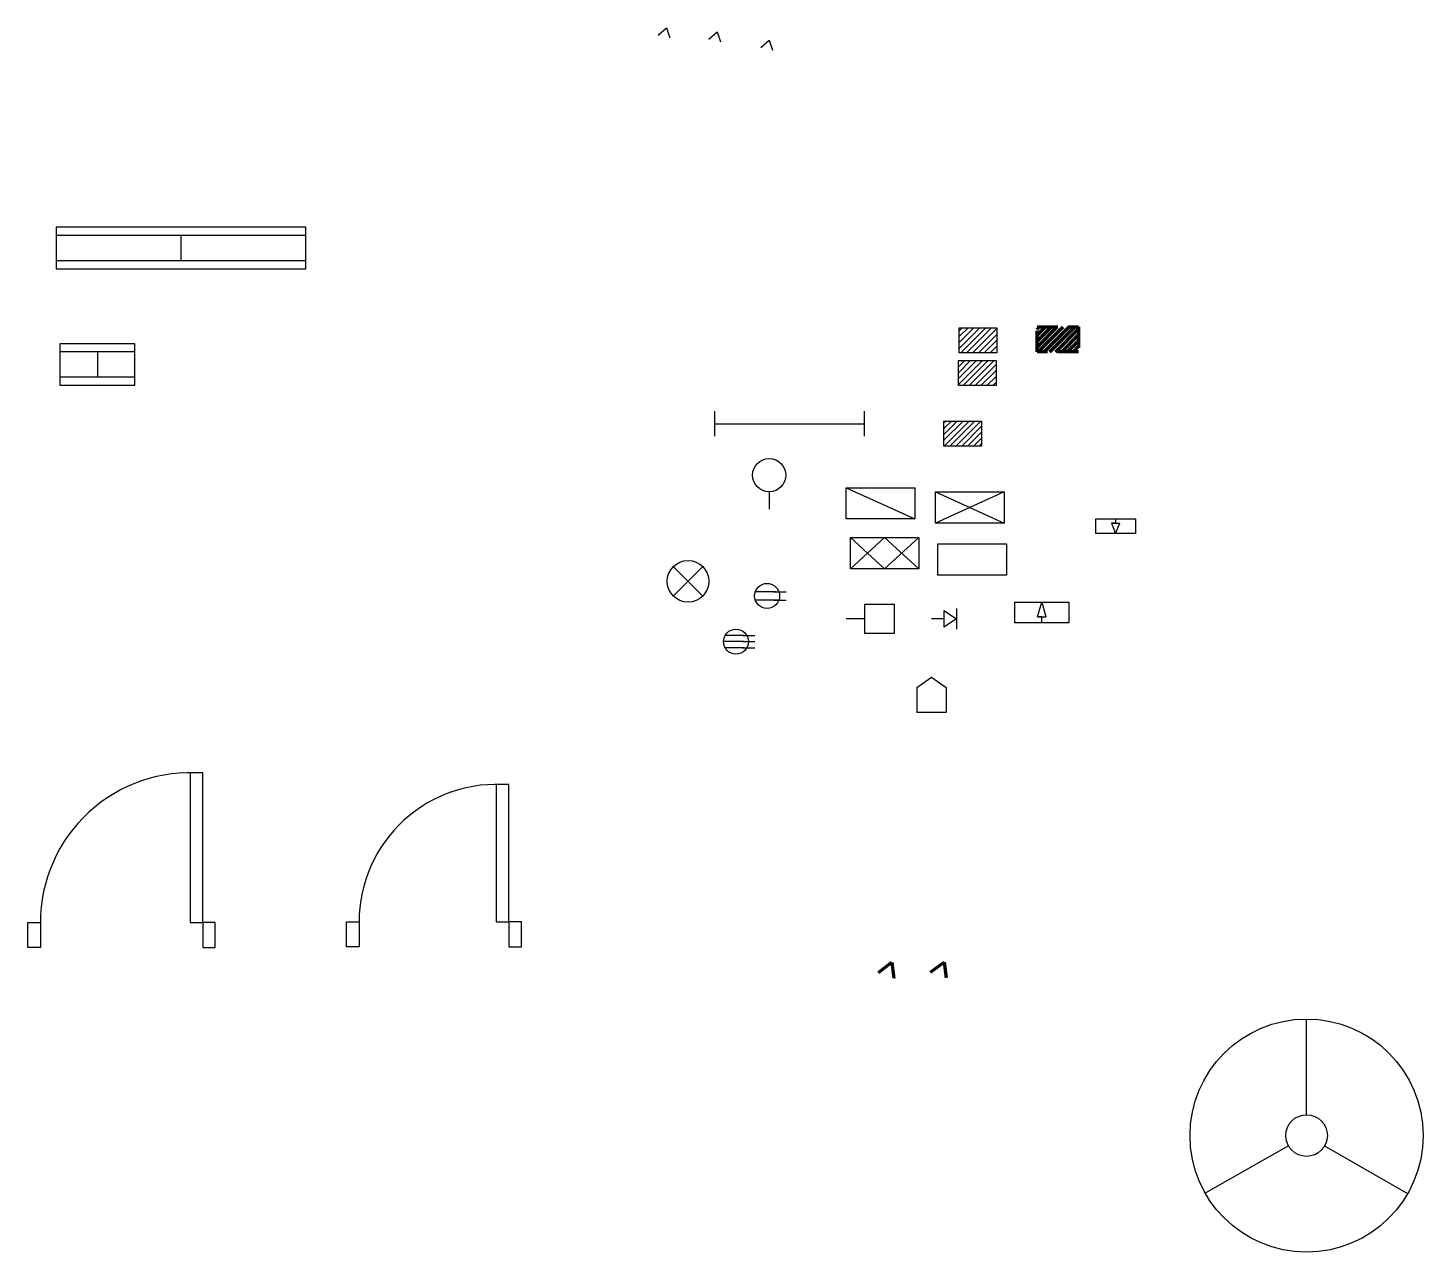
# Model space of a CAD drawing. Header units: inches. Extents: x -595 to 715, y 1 to 604.
# Drawn here: x -594.7 to -259.5, y 310.3 to 604.5 of the extents above; entities that cross this region are included whole.
import ezdxf

# ---------------------------------------------------------------- set-up
doc = ezdxf.new("R2010")
doc.units = ezdxf.units.IN
doc.header["$LTSCALE"] = 20
doc.header["$MEASUREMENT"] = 0
doc.linetypes.add('HIDDEN', pattern=[0.375, 0.25, -0.125])
for name, color, linetype in [('Conduit', 121, 'HIDDEN'), ('Doors', 220, 'Continuous'), ('Fitting and Fixture', 70, 'Continuous'), ('Windows', 40, 'Continuous')]:
    doc.layers.add(name, color=color, linetype=linetype)
doc.layers.add('Emergency Conduit', color=10, linetype='HIDDEN', lineweight=211)

# ---------------------------------------------------------------- blocks, each defined once
blk = doc.blocks.new('rodlight')
at = {"layer": 'Fitting and Fixture'}
for p, q in [((0, 6), (0, 0)), ((36, 6), (36, 0)), ((0, 3), (36, 3))]:
    blk.add_line(p, q, dxfattribs=at)
blk = doc.blocks.new('bulb')
at = {"layer": 'Fitting and Fixture'}
blk.add_line((0, 4.2), (0, 0), dxfattribs=at)
blk.add_circle((0, 8.2), 4, dxfattribs=at)
blk = doc.blocks.new('lintel fan')
at = {"layer": 'Fitting and Fixture'}
for p, q in [((3.54, -3.54), (-3.54, 3.54)), ((-3.54, -3.54), (3.54, 3.54))]:
    blk.add_line(p, q, dxfattribs=at)
blk.add_circle((0, 0), 5, dxfattribs=at)
blk = doc.blocks.new('sub distribution board')
at = {"layer": 'Fitting and Fixture'}
for p, q in [((0, 7.5), (16.5, 0)), ((16.5, 7.5), (0, 0))]:
    blk.add_line(p, q, dxfattribs=at)
blk.add_lwpolyline([(0, 7.5), (16.5, 7.5), (16.5, 0), (0, 0)], close=True, dxfattribs=at)
blk = doc.blocks.new('sub div board for tv')
at = {"layer": 'Fitting and Fixture'}
blk.add_line((0, 7.5), (16.5, 0), dxfattribs=at)
blk.add_lwpolyline([(0, 7.5), (16.5, 7.5), (16.5, 0), (0, 0)], close=True, dxfattribs=at)
blk = doc.blocks.new('emergency main db')
at = {"layer": 'Fitting and Fixture'}
for p, q in [((0, 0), (8.25, 7.5)), ((0, 7.5), (8.25, 0)), ((8.25, 7.5), (16.5, 0)), ((8.25, 0), (16.5, 7.5))]:
    blk.add_line(p, q, dxfattribs=at)
blk.add_lwpolyline([(0, 7.5), (16.5, 7.5), (16.5, 0), (0, 0)], close=True, dxfattribs=at)
blk = doc.blocks.new('3 pin socket')
at = {"layer": 'Fitting and Fixture'}
for p, q in [((2, 3.5), (-3, 3.5)), ((2, 5), (-2.6, 5)), ((1.57, 5), (4.57, 5)), ((1.57, 3.5), (4.57, 3.5)), ((2, 2), (-2.6, 2)), ((1.57, 2), (4.57, 2))]:
    blk.add_line(p, q, dxfattribs=at)
blk.add_circle((0, 3.5), 3, dxfattribs=at)
blk = doc.blocks.new('2 pin socket')
at = {"layer": 'Fitting and Fixture'}
for p, q in [((2, 4.5), (-2.83, 4.5)), ((1.57, 4.5), (4.57, 4.5)), ((2, 4.5), (2, 4.5)), ((2.5, 2.5), (-2.83, 2.5)), ((1.57, 2.5), (4.57, 2.5))]:
    blk.add_line(p, q, dxfattribs=at)
blk.add_circle((0, 3.5), 3, dxfattribs=at)
blk = doc.blocks.new('tv outlet')
at = {"layer": 'Fitting and Fixture'}
for p, q in [((4.5, 3.5), (11.5, 3.5)), ((4.5, -3.5), (4.5, 3.5)), ((11.5, 3.5), (11.5, -3.5)), ((4.5, 0), (0, 0)), ((11.5, -3.5), (4.5, -3.5))]:
    blk.add_line(p, q, dxfattribs=at)
blk = doc.blocks.new('telephone outlet')
at = {"layer": 'Fitting and Fixture'}
for p, q in [((3, 0), (0, 0)), ((3, 2), (3, -2)), ((3, 2), (6, 0)), ((6, 0), (3, -2)), ((6, 2.5), (6, -2.5))]:
    blk.add_line(p, q, dxfattribs=at)
blk = doc.blocks.new('sb')
at = {"layer": 'Fitting and Fixture'}
h = blk.add_hatch(dxfattribs=at)
h.set_pattern_fill('ANSI31', color=256, scale=8)
h.set_pattern_definition([(45, (190.8121, -360.392), (-0.7071068, 0.7071068), [])])
h.paths.add_polyline_path([(0, 6), (0, 0), (9.02, 0), (9.02, 6)])
blk.add_lwpolyline([(0, 6), (9.02, 6), (9.02, 0), (0, 0)], close=True, dxfattribs=at)
blk = doc.blocks.new('wall mounted bell')
at = {"layer": 'Fitting and Fixture'}
for p, q in [((0, 6), (3.5, 8.5)), ((3.5, 8.5), (7, 6)), ((0, 6), (0, 0)), ((7, 6), (7, 0)), ((7, 0), (0, 0))]:
    blk.add_line(p, q, dxfattribs=at)
blk = doc.blocks.new('data connection outlet')
at = {"layer": 'Fitting and Fixture'}
for p, q in [((-172, 297), (-171, 300.5)), ((-171, 300.5), (-170, 297)), ((-171, 297), (-172, 297)), ((-172, 297), (-170, 297)), ((-171, 295.5), (-171, 297))]:
    blk.add_line(p, q, dxfattribs=at)
blk.add_lwpolyline([(-177.5, 300.5), (-164.5, 300.5), (-164.5, 295.5), (-177.5, 295.5)], close=True, dxfattribs=at)
blk = doc.blocks.new('arrow')
at = {"layer": 'Conduit'}
for p, q in [((-2.01, -1.75), (0, 0)), ((0, 0), (0.78, -2.41))]:
    blk.add_line(p, q, dxfattribs=at)
blk = doc.blocks.new('red_arrow')
at = {"layer": 'Emergency Conduit'}
for p, q in [((-3.26, -2.45), (0, 0)), ((0, 0), (0.47, -3.8)), ((-3.26, -2.45), (0, 0)), ((0, 0), (0.47, -3.8))]:
    blk.add_line(p, q, dxfattribs=at)
blk = doc.blocks.new('ESB')
at = {"layer": 'Emergency Conduit'}
h = blk.add_hatch(dxfattribs=at)
h.set_pattern_fill('ANSI31', color=256, scale=8)
h.set_pattern_definition([(45, (172.1445, -360.6431), (-0.7071068, 0.7071068), [])])
h.paths.add_polyline_path([(0, 6), (0, 0), (10, 0), (10, 6)])
at = {"layer": 'Emergency Conduit', "linetype": 'ByBlock'}
blk.add_lwpolyline([(0, 6), (10, 6), (10, 0), (0, 0)], close=True, dxfattribs=at)
blk = doc.blocks.new('door1')
at = {"layer": 'Doors'}
for p, q in [((-3, 42), (-6, 42)), ((-6, 42), (-6, 6)), ((-3, 6), (-3, 42)), ((-45, 0), (-45, 6)), ((-45, 6), (-42, 6)), ((-42, 6), (-42, 0)), ((-6, 6), (-3, 6)), ((0, 6), (-3, 6)), ((-3, 6), (-3, 0)), ((0, 0), (0, 6)), ((-42, 0), (-45, 0)), ((-3, 0), (0, 0))]:
    blk.add_line(p, q, dxfattribs=at)
blk.add_arc((-6, 6), 36, 85.2198, 180, dxfattribs=at)
blk = doc.blocks.new('door2')
at = {"layer": 'Doors'}
for p, q in [((-6, 6), (-6, 39)), ((-3, 39), (-6, 39)), ((-3, 6), (-3, 39)), ((-42, 0), (-42, 6)), ((-42, 6), (-39, 6)), ((-39, 6), (-39, 0)), ((-6, 6), (-3, 6)), ((0, 6), (-3, 6)), ((-3, 6), (-3, 0)), ((0, 0), (0, 6)), ((-39, 0), (-42, 0)), ((-3, 0), (0, 0))]:
    blk.add_line(p, q, dxfattribs=at)
blk.add_arc((-6, 6), 33, 84.7841, 180, dxfattribs=at)
blk = doc.blocks.new('window1')
at = {"layer": 'Windows'}
for p, q in [((60, 10), (0, 10)), ((0, 10), (0, 0)), ((60, 8), (0, 8)), ((30, 8), (30, 2)), ((60, 0), (60, 10)), ((0, 2), (60, 2)), ((0, 0), (60, 0))]:
    blk.add_line(p, q, dxfattribs=at)
blk = doc.blocks.new('window2')
at = {"layer": 'Windows'}
for p, q in [((18, 10), (0, 10)), ((0, 10), (0, 0)), ((18, 8), (0, 8)), ((9, 8), (9, 2)), ((18, 0), (18, 10)), ((0, 2), (18, 2)), ((0, 0), (18, 0))]:
    blk.add_line(p, q, dxfattribs=at)
blk = doc.blocks.new('Fan')
at = {"layer": 'Fitting and Fixture'}
for p, q in [((0, 5), (0, 28)), ((-4.35, -2.47), (-24.35, -13.82)), ((4.34, -2.49), (24.28, -13.94))]:
    blk.add_line(p, q, dxfattribs=at)
for radius in [28, 5]:
    blk.add_circle((0, 0), radius, dxfattribs=at)

msp = doc.modelspace()

# ---------------------------------------------------------------- linework, layer by layer
at = {"layer": 'Fitting and Fixture', "lineweight": -2}
for p, q in [((-333.35, 486.49), (-333.35, 485.49)), ((-333.35, 485.49), (-334.35, 485.49)), ((-334.35, 485.49), (-332.35, 485.49)), ((-334.35, 485.49), (-333.35, 482.99)), ((-333.35, 482.99), (-332.35, 485.49))]:
    msp.add_line(p, q, dxfattribs=at)
for points in [[(-338.1, 486.49), (-328.6, 486.49), (-328.6, 482.99), (-338.1, 482.99)], [(-376.1, 480.49), (-359.6, 480.49), (-359.6, 472.99), (-376.1, 472.99)]]:
    msp.add_lwpolyline(points, close=True, dxfattribs=at)

# ---------------------------------------------------------------- block references
at = {"layer": 'Conduit', "lineweight": -2}
for p in [(-441.26, 604.46), (-441.25, 604.46), (-429.1, 603.49), (-416.6, 601.49)]:
    msp.add_blockref('arrow', p, dxfattribs=at)
at = {"layer": 'Doors', "lineweight": -2}
for name, p in [('door1', (-549.74, 383.5)), ('door2', (-476.14, 383.7))]:
    msp.add_blockref(name, p, dxfattribs=at)
at = {"layer": 'Emergency Conduit', "lineweight": -2}
for name, p in [('ESB', (-352.24, 526.64)), ('sb', (-371.1, 518.52)), ('red_arrow', (-387.09, 379.95)), ('red_arrow', (-374.54, 379.99))]:
    msp.add_blockref(name, p, dxfattribs=at)
at = {"layer": 'Fitting and Fixture', "lineweight": -2}
for name, p in [('sb', (-370.91, 526.39)), ('rodlight', (-429.77, 506.34)), ('sb', (-374.6, 503.99)), ('bulb', (-416.6, 488.79)), ('sub div board for tv', (-398.1, 486.49)), ('sub distribution board', (-376.6, 485.49)), ('emergency main db', (-397.1, 474.49)), ('lintel fan', (-436.1, 471.49)), ('2 pin socket', (-417.1, 464.49)), ('data connection outlet', (-180.1, 165.99)), ('tv outlet', (-398.1, 462.49)), ('telephone outlet', (-377.6, 462.49)), ('3 pin socket', (-424.6, 453.49)), ('wall mounted bell', (-381.1, 439.99))]:
    msp.add_blockref(name, p, dxfattribs=at)
at = {"layer": 'Fitting and Fixture'}
msp.add_blockref('Fan', (-287.46, 338.32), dxfattribs=at)
at = {"layer": 'Windows', "lineweight": -2}
for name, p in [('window1', (-587.98, 546.56)), ('window2', (-587.05, 518.59))]:
    msp.add_blockref(name, p, dxfattribs=at)

doc.saveas('drawing.dxf')
